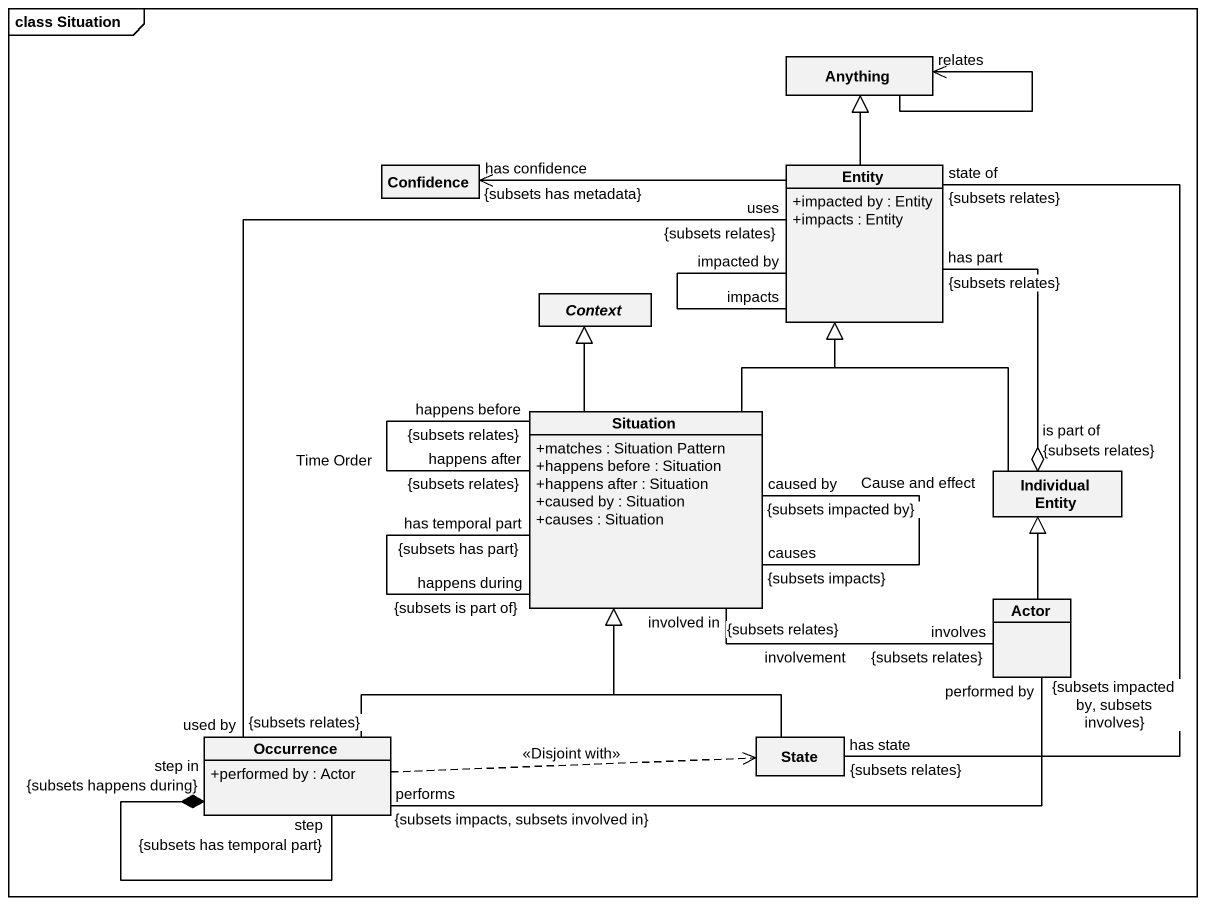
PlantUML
@startuml
mainframe class Situation
hide circle
hide empty members
skinparam classAttributeIconSize 0
class Anything
class Confidence
class "Entity" as Entity_ {
  +impacted by : Entity
  +impacts : Entity
}
abstract class Context
class Situation {
  +matches : Situation Pattern
  +happens before : Situation
  +happens after : Situation
  +caused by : Situation
  +causes : Situation
}
class "Individual Entity" as Individual_Entity
class "Actor" as Actor_
class Occurrence {
  +performed by : Actor
}
class "State" as State_
Anything --> "relates" Anything
Confidence "has confidence\n{subsets has metadata}" <-right- Entity_
Entity_ -up-|> Anything
Entity_ "impacted by" -- "impacts" Entity_
Situation -up-|> Entity_
Situation -up-|> Context
Situation "happens before\n{subsets relates}" -- "happens after\n{subsets relates}" Situation : Time Order
Situation "has temporal part\n{subsets has part}" -- "happens during\n{subsets is part of}" Situation
Situation "causes\n{subsets impacts}" -- "caused by\n{subsets impacted by}" Situation : Cause and effect
Individual_Entity "is part of\n{subsets relates}" o-up- "has part\n{subsets relates}" Entity_
Individual_Entity -up-|> Entity_
Actor_ "involves\n{subsets relates}" -left- "involved in\n{subsets relates}" Situation : involvement
Actor_ -up-|> Individual_Entity
Actor_ "performed by\n{subsets impacted by, subsets involves}" -left- "performs\n{subsets impacts, subsets involved in}" Occurrence
Occurrence "used by\n{subsets relates}" -up- "uses\n{subsets relates}" Entity_
Occurrence -up-|> Situation
Occurrence "step in\n{subsets happens during}" *-- "step\n{subsets has temporal part}" Occurrence
Occurrence .right.> State_ : <<Disjoint with>>
State_ "has state\n{subsets relates}" -up- "state of\n{subsets relates}" Entity_
State_ -up-|> Situation
@enduml
